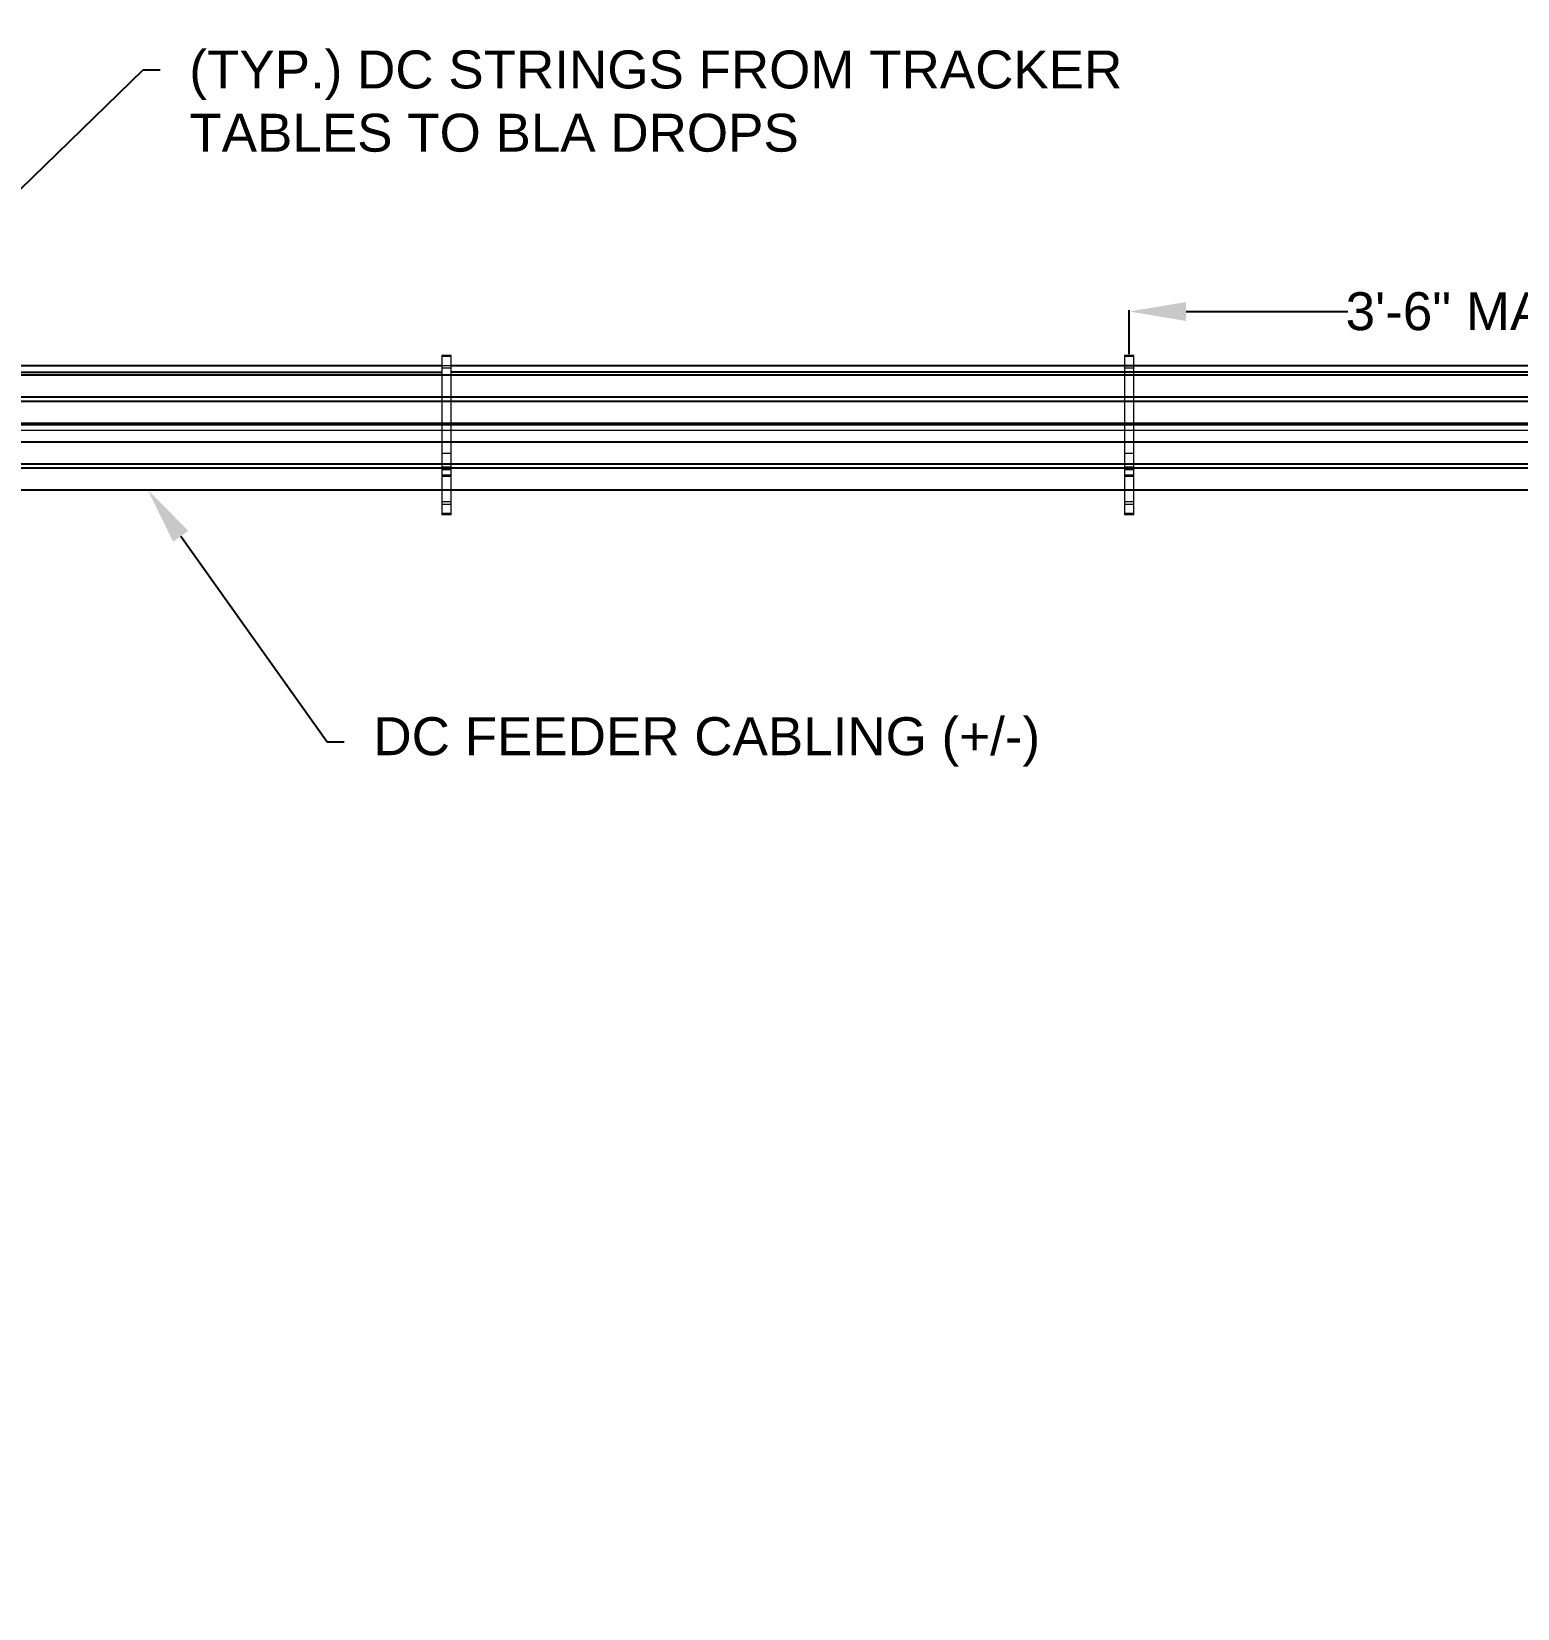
# Model space of a CAD drawing. Header units: feet. Extents: x -21 to 5170, y -254 to 1413.
# Drawn here: x 4793.9 to 4872.3, y -16.2 to 67 of the extents above; entities that cross this region are included whole.
import ezdxf
from ezdxf import colors
from ezdxf.entities.mleader import LeaderData, LeaderLine
from ezdxf.lldxf.tags import DXFTag
from ezdxf.math import Vec2, Vec3

# ---------------------------------------------------------------- set-up
doc = ezdxf.new("R2010")
doc.units = ezdxf.units.FT
doc.header["$MEASUREMENT"] = 0
for name, color, linetype in [('DC FEEEDERS', 1, 'Continuous'), ('G-ANNO-TEXT', 1, 'Continuous'), ('PV-AG-DC1', 142, 'DC1'), ('WIRE MANAGEMENT', 4, 'Continuous')]:
    doc.layers.add(name, color=color, linetype=linetype)
doc.layers.add('G-NPLT', color=67, linetype='Continuous', plot=False)
doc.styles.add('NEI-A', font='arial.ttf')
tags = doc.linetypes.add('DC1', pattern='A,0.176989,-0.035266,["DC1",NEI-A,S=0.1,R=0,X=0,Y=-0.05],-0.314734,0.176989', length=0.703978).pattern_tags.tags
tags[6] = DXFTag(74, 10)
doc.dimstyles.new('NEI-A', dxfattribs={"dimtxt": 0.1, "dimasz": 0.125, "dimexe": 0.0625, "dimexo": 0.0625, "dimgap": 0.0625, "dimtad": 0, "dimtih": 1, "dimtoh": 1, "dimdec": 4, "dimzin": 3, "dimdsep": 46, "dimlunit": 4, "dimtxsty": 'NEI-A', "dimcen": 0, "dimadec": 0, "dimazin": 0, "dimtfac": 0.75, "dimtdec": 4, "dimtofl": 0, "dimtmove": 0, "dimatfit": 3, "dimfxl": 1, "dimfrac": 1, "dimtolj": 1, "dimtzin": 0, "dimarcsym": 0})

# ---------------------------------------------------------------- blocks, each defined once
blk = doc.blocks.new('*D15')
at = {"layer": 'Defpoints', "color": 0, "transparency": 16777216}
for p in [(4887.814, 52.213), (4851.814, 49.892), (4887.814, 49.892)]:
    blk.add_point(p, dxfattribs=at)
at = {"layer": 'G-ANNO-TEXT', "color": 0, "lineweight": -2, "transparency": 16777216}
for p, q in [((4851.814, 49.954), (4851.814, 52.275)), ((4854.814, 52.213), (4863.347, 52.213)), ((4884.814, 52.213), (4876.282, 52.213)), ((4887.814, 49.954), (4887.814, 52.275))]:
    blk.add_line(p, q, dxfattribs=at)
at = {"layer": 'G-ANNO-TEXT', "color": 0, "transparency": 16777216}
for points in [[(4854.814, 52.713), (4854.814, 51.713), (4851.814, 52.213)], [(4884.814, 52.713), (4884.814, 51.713), (4887.814, 52.213)]]:
    blk.add_solid(points, dxfattribs=at)
at = {"layer": 'G-ANNO-TEXT', "color": 0, "transparency": 16777216, "insert": (4869.814, 52.213), "char_height": 2, "attachment_point": 5, "style": 'NEI-A'}
blk.add_mtext('\\A1;3\'-6" MAX.', dxfattribs=at)

msp = doc.modelspace()

# ---------------------------------------------------------------- linework, layer by layer
at = {"layer": 'DC FEEEDERS'}
for points in [[(4582.32634, 48.86683), (4914.57681, 48.86683)], [(4582.32634, 47.70683), (4914.57681, 47.70683)], [(4582.32634, 47.48488), (4914.57681, 47.48488)], [(4582.32634, 46.32488), (4914.57681, 46.32488)], [(4582.32634, 45.34749), (4914.57681, 45.34749)], [(4582.32634, 44.18749), (4914.57681, 44.18749)], [(4582.32634, 43.96554), (4914.57681, 43.96554)], [(4582.32634, 42.80554), (4914.57681, 42.80554)]]:
    msp.add_lwpolyline(points, dxfattribs=at)
at = {"layer": 'PV-AG-DC1', "flags": 128}
for points in [[(4815.56435, 49.34114), (4582.32634, 49.34114)], [(4914.57681, 49.34114), (4816.06435, 49.34114)], [(4582.32634, 49.00868), (4815.56435, 49.00868)], [(4914.57681, 49.00868), (4816.06435, 49.00868)]]:
    msp.add_lwpolyline(points, dxfattribs=at)
at = {"layer": 'WIRE MANAGEMENT', "color": 4, "linetype": 'Continuous', "lineweight": 18, "elevation": 0.11854, "flags": 128}
for points in [[(4816.06435, 49.89166), (4815.56435, 49.89166)], [(4816.06435, 41.49166), (4816.06435, 49.89166)], [(4852.06435, 49.89166), (4851.56435, 49.89166)], [(4852.06435, 41.49166), (4852.06435, 49.89166)], [(4816.06435, 49.83058), (4815.56435, 49.83058)], [(4816.06435, 49.34707), (4815.56435, 49.34707)], [(4816.06435, 49.219), (4815.56435, 49.219)], [(4852.06435, 49.83058), (4851.56435, 49.83058)], [(4852.06435, 49.34707), (4851.56435, 49.34707)], [(4852.06435, 49.219), (4851.56435, 49.219)], [(4582.32634, 46.2381), (4914.57681, 46.2381)], [(4582.32634, 45.96003), (4914.57681, 45.96003)], [(4816.06435, 45.30885), (4815.56435, 45.30885)], [(4852.06435, 45.30885), (4851.56435, 45.30885)], [(4816.06435, 44.7266), (4815.56435, 44.7266)], [(4852.06435, 44.7266), (4851.56435, 44.7266)], [(4816.06435, 44.00039), (4815.56435, 44.00039)], [(4816.06435, 43.86482), (4815.56435, 43.86482)], [(4816.06435, 43.57974), (4815.56435, 43.57974)], [(4816.06435, 43.5185), (4815.56435, 43.5185)], [(4852.06435, 44.00039), (4851.56435, 44.00039)], [(4852.06435, 43.86482), (4851.56435, 43.86482)], [(4852.06435, 43.57974), (4851.56435, 43.57974)], [(4852.06435, 43.5185), (4851.56435, 43.5185)], [(4816.06435, 42.17738), (4815.56435, 42.17738)], [(4816.06435, 42.04181), (4815.56435, 42.04181)], [(4852.06435, 42.17738), (4851.56435, 42.17738)], [(4852.06435, 42.04181), (4851.56435, 42.04181)], [(4816.06435, 41.55274), (4815.56435, 41.55274)], [(4816.06435, 41.49166), (4815.56435, 41.49166)], [(4852.06435, 41.55274), (4851.56435, 41.55274)], [(4852.06435, 41.49166), (4851.56435, 41.49166)]]:
    msp.add_lwpolyline(points, dxfattribs=at)

# ---------------------------------------------------------------- dimensions: what is measured, and where the dimension line sits
at = {"layer": 'G-ANNO-TEXT'}
dim = msp.add_linear_dim(base=(4887.81435, 52.21259, 0.11854), p1=(4851.81435, 49.89166, 0.11854), p2=(4887.81435, 49.89166, 0.11854), text='3\'-6" MAX.', dimstyle='NEI-A', override={"dimtxt": 2, "dimasz": 3}, dxfattribs=at)
dim.commit()
dim.dimension.update_dxf_attribs({"geometry": '*D15', "text_midpoint": (4869.81435, 52.21259, 0.11854)})

# ---------------------------------------------------------------- leaders
at = {"layer": 'G-NPLT'}
ml = msp.add_multileader_mtext('Standard', dxfattribs=at)
ml.set_content('\\A1;FTC', color=256, style='NEI-A')
ml.set_leader_properties()
ml.build(insert=Vec2(0, 0))
ml.multileader.update_dxf_attribs({"dogleg_length": 0.89968, "arrow_head_size": 64.60241})
ctx = ml.context
ctx.base_point, ctx.char_height, ctx.arrow_head_size, ctx.landing_gap_size, ctx.plane_origin = Vec3(4694.02381, -210.43336), 43.068273, 64.60241, 33.07065, Vec3(20345.48813, -11807.0407)
notes = []
notes.append((ctx, [(0, (0, 0, 0), (0, 0), (1, 0), 1, [])]))
ctx.mtext.insert, ctx.mtext.width, ctx.mtext.flow_direction = Vec3(4727.09445, -188.532), 126.6975761, 5
ctx.mtext.has_bg_fill, ctx.mtext.bg_color, ctx.mtext.bg_scale_factor, ctx.mtext.bg_transparency, ctx.mtext.use_window_bg_color = 1, -1073741824, 1.5, 0, 1
for ctx, leaders in notes:
    for number, flags, end, landing, length, lines in leaders:
        leader = LeaderData()
        leader.index, (leader.has_last_leader_line, leader.has_dogleg_vector, leader.attachment_direction) = number, flags
        leader.last_leader_point, leader.dogleg_vector, leader.dogleg_length = Vec3(end), Vec3(landing), length
        for number, points, colour, breaks in lines:
            line = LeaderLine()
            line.index, line.vertices, line.color, line.breaks = number, Vec3.list(points), colors.encode_raw_color(colour), breaks
            leader.lines.append(line)
        ctx.leaders.append(leader)

# ---------------------------------------------------------------- next in the draw order: leaders
at = {"layer": 'G-ANNO-TEXT'}
ml = msp.add_multileader_mtext('Standard', dxfattribs=at)
ml.set_content('(TYP.) DC STRINGS FROM TRACKER TABLES TO BLA DROPS', color=256, style='NEI-A')
ml.set_leader_properties()
ml.build(insert=Vec2(0, 0))
ml.multileader.update_dxf_attribs({"dogleg_length": 0.89968, "arrow_head_size": 3})
ctx = ml.context
ctx.base_point, ctx.char_height, ctx.arrow_head_size, ctx.landing_gap_size, ctx.plane_origin = Vec3(4800.72142, 64.95619), 2, 3, 1.53573, Vec3(4848.75847, 20.42008)
notes = []
notes.append((ctx, [(0, (1, 1, 0), (4799.82174, 64.95619), (1, 0), 0.89968, [(0, [(4783.76597, 49.33927)], 0, [])])]))
ctx.mtext.insert, ctx.mtext.width, ctx.mtext.flow_direction = Vec3(4802.25715, 65.97324), 49.1905321, 5
ctx.mtext.has_bg_fill, ctx.mtext.bg_color, ctx.mtext.bg_scale_factor, ctx.mtext.bg_transparency, ctx.mtext.use_window_bg_color = 1, -1073741824, 1.5, 0, 1
ml = msp.add_multileader_mtext('Standard', dxfattribs=at)
ml.set_content('\\pxql,t3.00005;DC FEEDER CABLING (+/-)', color=256, style='NEI-A')
ml.set_leader_properties()
ml.build(insert=Vec2(0, 0))
ml.multileader.update_dxf_attribs({"dogleg_length": 3.07146, "arrow_head_size": 3})
ctx = ml.context
ctx.base_point, ctx.char_height, ctx.arrow_head_size, ctx.landing_gap_size, ctx.plane_origin = Vec3(4810.42689, 29.52293), 2, 3, 1.53573, Vec3(5596.13795, -507.40951)
notes.append((ctx, [(0, (1, 1, 0), (4809.52721, 29.52293), (1, 0), 0.89968, [(1, [(4800.06303, 42.80554)], 0, [])])]))
ctx.mtext.insert, ctx.mtext.width, ctx.mtext.flow_direction = Vec3(4811.96262, 30.81692), 35.0813915, 5
ctx.mtext.has_bg_fill, ctx.mtext.bg_color, ctx.mtext.bg_scale_factor, ctx.mtext.bg_transparency, ctx.mtext.use_window_bg_color = 1, -1073741824, 1.5, 0, 1
for ctx, leaders in notes:
    for number, flags, end, landing, length, lines in leaders:
        leader = LeaderData()
        leader.index, (leader.has_last_leader_line, leader.has_dogleg_vector, leader.attachment_direction) = number, flags
        leader.last_leader_point, leader.dogleg_vector, leader.dogleg_length = Vec3(end), Vec3(landing), length
        for number, points, colour, breaks in lines:
            line = LeaderLine()
            line.index, line.vertices, line.color, line.breaks = number, Vec3.list(points), colors.encode_raw_color(colour), breaks
            leader.lines.append(line)
        ctx.leaders.append(leader)

# ---------------------------------------------------------------- next in the draw order: linework, layer by layer
at = {"layer": 'WIRE MANAGEMENT', "color": 4, "linetype": 'Continuous', "lineweight": 18, "elevation": 0.11854, "flags": 128}
for points in [[(4815.56435, 49.89166), (4815.56435, 41.49166)], [(4851.56435, 49.89166), (4851.56435, 41.49166)]]:
    msp.add_lwpolyline(points, dxfattribs=at)

doc.saveas('drawing.dxf')
